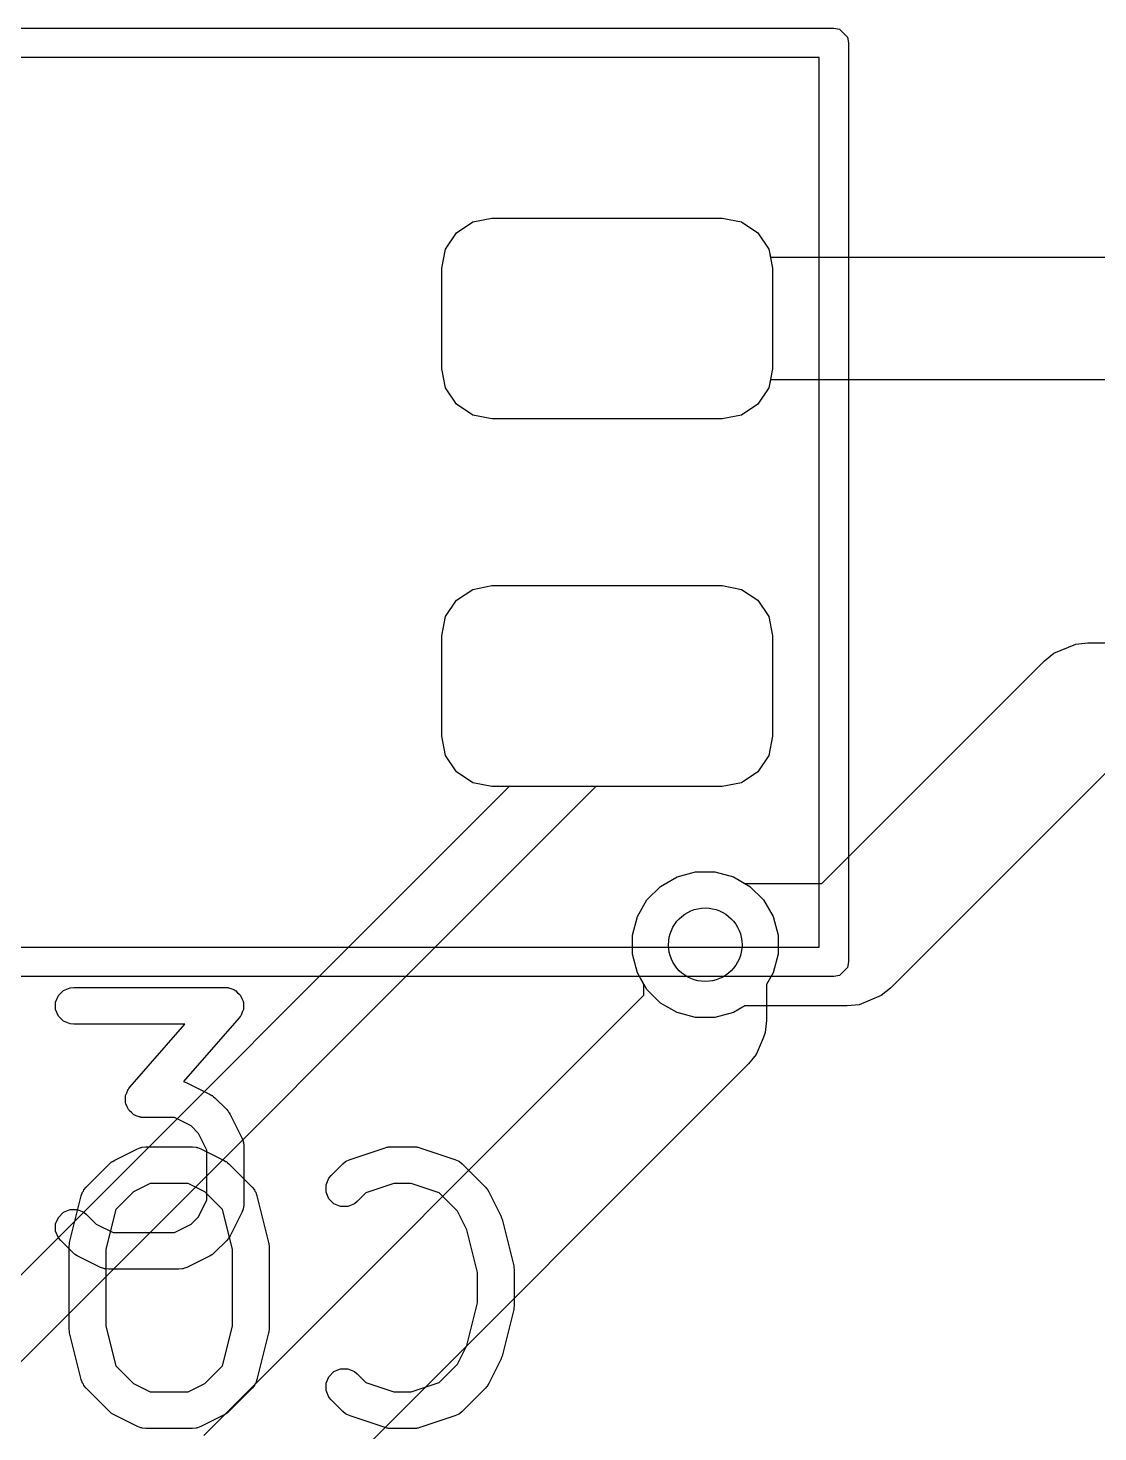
# Model space of a CAD drawing. Header units: millimetres. Extents: x 14 to 286, y -133 to -45.
# Drawn here: x 248.44 to 252.81, y -84.68 to -78.95 of the extents above; entities that cross this region are included whole.
import ezdxf

# ---------------------------------------------------------------- set-up
doc = ezdxf.new("R2010")
doc.units = ezdxf.units.MM
for name, color, linetype, true_color in [('B.Cu', 153, 'CONTINUOUS', 0x4d7fc4), ('B.Silkscreen', 31, 'CONTINUOUS', 0xe8b2a7), ('F.Cu', 13, 'CONTINUOUS', 0xc83434), ('F.Mask', 201, 'CONTINUOUS', 0xd864ff), ('F.Paste', 253, 'CONTINUOUS', 0xb4a09a), ('F.Silkscreen', 41, 'CONTINUOUS', 0xf2eda1)]:
    doc.layers.add(name, color=color, linetype=linetype, true_color=true_color)

msp = doc.modelspace()

# ---------------------------------------------------------------- linework, layer by layer
at = {"layer": 'B.Cu', "linetype": 'CONTINUOUS'}
for p, q in [((251.022772, -82.457294), (251.090595, -82.418136)), ((251.090595, -82.418136), (251.166242, -82.397867)), ((251.166242, -82.397867), (251.244558, -82.397867)), ((251.244558, -82.397867), (251.320205, -82.418136)), ((251.320205, -82.418136), (251.388028, -82.457294)), ((250.967394, -82.512672), (251.022772, -82.457294)), ((251.388028, -82.457294), (251.443406, -82.512672)), ((250.928236, -82.580495), (250.967394, -82.512672)), ((251.443406, -82.512672), (251.482564, -82.580495)), ((250.907967, -82.656142), (250.928236, -82.580495)), ((251.482564, -82.580495), (251.502833, -82.656142)), ((250.907967, -82.734458), (250.907967, -82.656142)), ((251.502833, -82.656142), (251.502833, -82.734458)), ((250.928236, -82.810105), (250.907967, -82.734458)), ((251.502833, -82.734458), (251.482564, -82.810105)), ((250.9554, -82.857153), (250.928236, -82.810105)), ((251.482564, -82.810105), (251.4554, -82.857153)), ((250.9554, -82.901046), (250.9554, -82.857153)), ((251.4554, -82.857153), (251.4554, -83.0046)), ((249.15857, -84.697875), (250.9554, -82.901046)), ((251.450596, -83.053373), (251.441168, -83.076133)), ((251.4554, -83.0046), (251.450596, -83.053373)), ((251.441168, -83.076133), (251.413268, -83.143492)), ((251.413268, -83.143492), (251.382177, -83.181377)), ((251.382177, -83.181377), (249.512124, -85.051429))]:
    msp.add_line(p, q, dxfattribs=at)
at = {"layer": 'B.Cu'}
msp.add_circle((251.2054, -82.6953), 0.15, dxfattribs=at)
at = {"layer": 'B.Silkscreen', "linetype": 'CONTINUOUS'}
for p, q in [((248.90751, -83.52126), (248.922142, -83.519819)), ((248.922142, -83.519819), (249.112618, -83.519819)), ((249.112618, -83.519819), (249.12725, -83.52126)), ((249.914735, -83.520548), (249.922142, -83.519819)), ((249.922142, -83.519819), (250.01738, -83.519819)), ((250.01738, -83.519819), (250.024785, -83.520548)), ((248.787068, -83.579318), (248.793363, -83.575356)), ((248.793363, -83.575356), (248.888601, -83.527737)), ((248.888601, -83.527737), (248.902332, -83.522482)), ((248.902332, -83.522482), (248.905021, -83.52229)), ((248.905021, -83.52229), (248.90751, -83.52126)), ((249.12725, -83.52126), (249.129739, -83.522291)), ((249.129739, -83.522291), (249.132427, -83.522482)), ((249.132427, -83.522482), (249.146159, -83.527737)), ((249.146159, -83.527737), (249.241397, -83.575356)), ((249.241397, -83.575356), (249.247696, -83.57932)), ((249.742142, -83.577281), (249.755568, -83.571287)), ((249.755568, -83.571287), (249.898424, -83.523668)), ((249.898424, -83.523668), (249.905679, -83.522018)), ((249.905679, -83.522018), (249.90751, -83.52126)), ((249.90751, -83.52126), (249.910163, -83.520998)), ((249.910163, -83.520998), (249.912761, -83.520408)), ((249.912761, -83.520408), (249.914735, -83.520548)), ((250.024785, -83.520548), (250.02676, -83.520408)), ((250.02676, -83.520408), (250.029357, -83.520998)), ((250.029357, -83.520998), (250.032012, -83.52126)), ((250.032012, -83.52126), (250.033843, -83.522018)), ((250.033843, -83.522018), (250.041097, -83.523668)), ((250.041097, -83.523668), (250.183954, -83.571287)), ((250.183954, -83.571287), (250.197379, -83.577281)), ((248.678633, -83.684643), (248.773871, -83.589405)), ((248.773871, -83.589405), (248.779621, -83.584684)), ((248.779621, -83.584684), (248.78092, -83.583188)), ((248.78092, -83.583188), (248.783174, -83.581768)), ((248.783174, -83.581768), (248.785236, -83.580077)), ((248.785236, -83.580077), (248.787068, -83.579318)), ((249.247696, -83.57932), (249.249524, -83.580078)), ((249.249524, -83.580078), (249.25158, -83.581766)), ((249.25158, -83.581766), (249.25384, -83.583188)), ((249.25384, -83.583188), (249.255139, -83.584686)), ((249.255139, -83.584686), (249.260889, -83.589405)), ((249.260889, -83.589405), (249.356127, -83.684643)), ((249.678633, -83.637024), (249.726252, -83.589405)), ((249.726252, -83.589405), (249.737617, -83.580078)), ((249.737617, -83.580078), (249.740105, -83.579047)), ((249.740105, -83.579047), (249.742142, -83.577281)), ((250.197379, -83.577281), (250.199414, -83.579046)), ((250.199414, -83.579046), (250.201905, -83.580078)), ((250.201905, -83.580078), (250.21327, -83.589405)), ((250.21327, -83.589405), (250.308508, -83.684643)), ((248.669306, -83.696008), (248.678633, -83.684643)), ((248.939847, -83.669819), (248.871331, -83.704077)), ((249.094913, -83.669819), (248.939847, -83.669819)), ((249.163429, -83.704077), (249.094913, -83.669819)), ((249.356127, -83.684643), (249.365455, -83.696008)), ((249.658107, -83.675426), (249.669306, -83.648389)), ((249.658107, -83.704688), (249.658107, -83.675426)), ((249.669306, -83.648389), (249.678633, -83.637024)), ((249.934312, -83.669819), (249.819799, -83.70799)), ((250.00521, -83.669819), (249.934312, -83.669819)), ((250.119723, -83.70799), (250.00521, -83.669819)), ((250.308508, -83.684643), (250.313228, -83.690393)), ((250.313228, -83.690393), (250.314725, -83.691692)), ((248.611286, -83.909962), (248.658905, -83.719486)), ((248.658905, -83.719486), (248.663852, -83.70564)), ((248.663852, -83.70564), (248.667172, -83.701158)), ((248.667172, -83.701158), (248.669306, -83.696008)), ((248.871331, -83.704077), (248.799388, -83.776019)), ((249.235371, -83.776019), (249.163429, -83.704077)), ((249.365455, -83.696008), (249.367589, -83.701161)), ((249.367589, -83.701161), (249.370908, -83.70564)), ((249.370908, -83.70564), (249.375855, -83.719486)), ((249.375855, -83.719486), (249.423474, -83.909962)), ((249.669306, -83.731725), (249.658107, -83.704688)), ((249.689998, -83.752417), (249.669306, -83.731725)), ((249.784699, -83.74309), (249.773334, -83.752417)), ((249.819799, -83.70799), (249.784699, -83.74309)), ((250.193836, -83.782103), (250.119723, -83.70799)), ((250.314725, -83.691692), (250.316144, -83.693946)), ((250.316144, -83.693946), (250.317836, -83.696008)), ((250.317836, -83.696008), (250.318594, -83.69784)), ((250.318594, -83.69784), (250.322557, -83.704135)), ((250.322557, -83.704135), (250.370176, -83.799373)), ((248.799388, -83.776019), (248.759047, -83.937386)), ((249.275713, -83.937386), (249.235371, -83.776019)), ((249.717035, -83.763616), (249.689998, -83.752417)), ((249.746297, -83.763616), (249.717035, -83.763616)), ((249.773334, -83.752417), (249.746297, -83.763616)), ((250.232329, -83.85909), (250.193836, -83.782103)), ((250.370176, -83.799373), (250.370585, -83.800442)), ((250.370585, -83.800442), (250.370908, -83.800878)), ((250.370908, -83.800878), (250.3731, -83.807014)), ((250.275713, -84.032624), (250.232329, -83.85909)), ((250.3731, -83.807014), (250.375431, -83.813104)), ((250.375431, -83.813104), (250.375469, -83.813644)), ((250.375469, -83.813644), (250.375855, -83.814724)), ((250.375855, -83.814724), (250.423474, -84.0052)), ((248.609136, -83.924506), (248.609945, -83.919032)), ((248.609945, -83.919032), (248.610488, -83.91352)), ((248.610488, -83.91352), (248.61091, -83.912498)), ((248.61091, -83.912498), (248.611286, -83.909962)), ((249.423474, -83.909962), (249.423849, -83.912498)), ((249.423849, -83.912498), (249.424272, -83.91352)), ((249.424272, -83.91352), (249.424814, -83.919032)), ((249.424814, -83.919032), (249.425624, -83.924506)), ((248.609047, -83.928152), (248.609298, -83.925598)), ((248.609047, -84.261485), (248.609047, -83.928152)), ((248.609298, -83.925598), (248.609136, -83.924506)), ((248.759047, -83.937386), (248.759047, -84.252251)), ((249.275713, -84.252251), (249.275713, -83.937386)), ((249.425624, -83.924506), (249.425461, -83.925598)), ((249.425461, -83.925598), (249.425713, -83.928152)), ((249.425713, -83.928152), (249.425713, -84.261485)), ((250.275713, -84.157013), (250.275713, -84.032624)), ((250.423474, -84.0052), (250.423849, -84.007736)), ((250.423849, -84.007736), (250.424272, -84.008758)), ((250.424272, -84.008758), (250.424814, -84.01427)), ((250.424814, -84.01427), (250.425624, -84.019744)), ((250.425624, -84.019744), (250.425461, -84.020836)), ((250.425461, -84.020836), (250.425713, -84.02339)), ((250.425713, -84.02339), (250.425713, -84.166247)), ((250.232329, -84.330547), (250.275713, -84.157013)), ((250.423474, -84.184437), (250.375855, -84.374913)), ((250.423849, -84.1819), (250.423474, -84.184437)), ((250.424272, -84.180879), (250.423849, -84.1819)), ((250.424814, -84.175366), (250.424272, -84.180879)), ((250.425624, -84.169893), (250.424814, -84.175366)), ((250.425713, -84.166247), (250.425461, -84.1688)), ((250.425461, -84.1688), (250.425624, -84.169893)), ((248.609298, -84.264038), (248.609047, -84.261485)), ((248.609136, -84.265131), (248.609298, -84.264038)), ((248.759047, -84.252251), (248.799388, -84.413617)), ((249.235371, -84.413617), (249.275713, -84.252251)), ((249.425713, -84.261485), (249.425461, -84.264038)), ((249.425461, -84.264038), (249.425624, -84.265131)), ((248.609945, -84.270604), (248.609136, -84.265131)), ((248.610488, -84.276117), (248.609945, -84.270604)), ((248.61091, -84.277138), (248.610488, -84.276117)), ((248.611286, -84.279675), (248.61091, -84.277138)), ((248.658905, -84.470151), (248.611286, -84.279675)), ((249.423474, -84.279675), (249.375855, -84.470151)), ((249.423849, -84.277138), (249.423474, -84.279675)), ((249.424272, -84.276117), (249.423849, -84.277138)), ((249.424814, -84.270604), (249.424272, -84.276117)), ((249.425624, -84.265131), (249.424814, -84.270604)), ((250.193835, -84.407534), (250.232329, -84.330547)), ((250.375431, -84.376533), (250.3731, -84.382622)), ((250.375469, -84.375992), (250.375431, -84.376533)), ((250.375855, -84.374913), (250.375469, -84.375992)), ((248.799388, -84.413617), (248.871331, -84.485561)), ((249.163428, -84.485561), (249.235371, -84.413617)), ((249.689999, -84.437219), (249.717035, -84.426021)), ((249.717035, -84.426021), (249.746298, -84.426021)), ((249.746298, -84.426021), (249.773334, -84.43722)), ((250.119723, -84.481647), (250.193835, -84.407534)), ((250.370176, -84.390264), (250.322557, -84.485502)), ((250.370585, -84.389194), (250.370176, -84.390264)), ((250.370908, -84.388759), (250.370585, -84.389194)), ((250.3731, -84.382622), (250.370908, -84.388759)), ((248.663852, -84.483997), (248.658905, -84.470151)), ((248.667171, -84.488476), (248.663852, -84.483997)), ((248.669305, -84.493628), (248.667171, -84.488476)), ((248.678633, -84.504994), (248.669305, -84.493628)), ((248.871331, -84.485561), (248.939847, -84.519819)), ((249.094913, -84.519819), (249.163428, -84.485561)), ((249.365455, -84.493628), (249.356128, -84.504993)), ((249.367588, -84.488476), (249.365455, -84.493628)), ((249.370908, -84.483997), (249.367588, -84.488476)), ((249.375855, -84.470151), (249.370908, -84.483997)), ((249.658107, -84.484948), (249.669306, -84.457912)), ((249.658107, -84.514211), (249.658107, -84.484948)), ((249.669306, -84.457912), (249.689999, -84.437219)), ((249.773334, -84.43722), (249.7847, -84.446548)), ((249.7847, -84.446548), (249.819799, -84.481648)), ((249.819799, -84.481648), (249.934312, -84.519819)), ((250.00521, -84.519819), (250.119723, -84.481647)), ((250.317836, -84.493628), (250.316146, -84.495686)), ((250.318593, -84.491798), (250.317836, -84.493628)), ((250.322557, -84.485502), (250.318593, -84.491798)), ((248.773871, -84.600233), (248.678633, -84.504994)), ((248.939847, -84.519819), (249.094913, -84.519819)), ((249.356128, -84.504993), (249.260889, -84.600233)), ((249.669305, -84.541247), (249.658107, -84.514211)), ((249.678632, -84.552612), (249.669305, -84.541247)), ((249.934312, -84.519819), (250.00521, -84.519819)), ((250.308509, -84.504993), (250.21327, -84.600233)), ((250.313226, -84.499244), (250.308509, -84.504993)), ((250.314725, -84.497945), (250.313226, -84.499244)), ((250.316146, -84.495686), (250.314725, -84.497945)), ((248.779621, -84.604953), (248.773871, -84.600233)), ((248.78092, -84.60645), (248.779621, -84.604953)), ((248.783174, -84.607869), (248.78092, -84.60645)), ((248.785236, -84.609561), (248.783174, -84.607869)), ((249.25158, -84.607871), (249.249524, -84.60956)), ((249.25384, -84.60645), (249.25158, -84.607871)), ((249.255139, -84.604951), (249.25384, -84.60645)), ((249.260889, -84.600233), (249.255139, -84.604951)), ((249.726251, -84.600232), (249.678632, -84.552612)), ((249.737617, -84.60956), (249.726251, -84.600232)), ((250.21327, -84.600233), (250.201905, -84.60956)), ((248.787068, -84.610319), (248.785236, -84.609561)), ((248.793363, -84.614282), (248.787068, -84.610319)), ((248.888601, -84.661901), (248.793363, -84.614282)), ((248.902332, -84.667156), (248.888601, -84.661901)), ((249.146159, -84.661901), (249.132427, -84.667156)), ((249.241397, -84.614282), (249.146159, -84.661901)), ((249.247696, -84.610317), (249.241397, -84.614282)), ((249.249524, -84.60956), (249.247696, -84.610317)), ((249.740105, -84.61059), (249.737617, -84.60956)), ((249.742142, -84.612357), (249.740105, -84.61059)), ((249.755568, -84.618351), (249.742142, -84.612357)), ((249.898424, -84.66597), (249.755568, -84.618351)), ((250.183954, -84.618351), (250.041097, -84.66597)), ((250.197379, -84.612357), (250.183954, -84.618351)), ((250.199414, -84.610591), (250.197379, -84.612357)), ((250.201905, -84.60956), (250.199414, -84.610591)), ((248.905021, -84.667347), (248.902332, -84.667156)), ((248.90751, -84.668378), (248.905021, -84.667347)), ((248.922142, -84.669819), (248.90751, -84.668378)), ((249.112618, -84.669819), (248.922142, -84.669819)), ((249.12725, -84.668378), (249.112618, -84.669819)), ((249.129739, -84.667346), (249.12725, -84.668378)), ((249.132427, -84.667156), (249.129739, -84.667346)), ((249.905679, -84.667619), (249.898424, -84.66597)), ((249.90751, -84.668378), (249.905679, -84.667619)), ((249.910163, -84.668639), (249.90751, -84.668378)), ((249.912761, -84.66923), (249.910163, -84.668639)), ((249.914735, -84.669089), (249.912761, -84.66923)), ((249.922142, -84.669819), (249.914735, -84.669089)), ((250.01738, -84.669819), (249.922142, -84.669819)), ((250.024785, -84.669089), (250.01738, -84.669819)), ((250.02676, -84.66923), (250.024785, -84.669089)), ((250.029357, -84.668639), (250.02676, -84.66923)), ((250.032012, -84.668378), (250.029357, -84.668639)), ((250.033843, -84.667619), (250.032012, -84.668378)), ((250.041097, -84.66597), (250.033843, -84.667619))]:
    msp.add_line(p, q, dxfattribs=at)
at = {"layer": 'F.Cu', "linetype": 'CONTINUOUS'}
for p, q in [((250.25655, -79.745605), (250.335, -79.73)), ((250.335, -79.73), (251.275, -79.73)), ((251.275, -79.73), (251.35345, -79.745605)), ((250.145605, -79.85655), (250.190043, -79.790043)), ((250.190043, -79.790043), (250.25655, -79.745605)), ((251.35345, -79.745605), (251.419957, -79.790043)), ((251.419957, -79.790043), (251.464395, -79.85655)), ((250.13, -79.935), (250.145605, -79.85655)), ((251.464395, -79.85655), (251.471049, -79.89)), ((251.471049, -79.89), (253.840668, -79.89)), ((250.13, -80.345), (250.13, -79.935)), ((250.145605, -80.42345), (250.13, -80.345)), ((250.190043, -80.489957), (250.145605, -80.42345)), ((251.464395, -80.42345), (251.419957, -80.489957)), ((251.471049, -80.39), (251.464395, -80.42345)), ((253.793366, -80.39), (251.471049, -80.39)), ((250.25655, -80.534395), (250.190043, -80.489957)), ((250.335, -80.55), (250.25655, -80.534395)), ((251.35345, -80.534395), (251.275, -80.55)), ((251.419957, -80.489957), (251.35345, -80.534395)), ((251.275, -80.55), (250.335, -80.55)), ((250.190043, -81.290043), (250.25655, -81.245605)), ((250.25655, -81.245605), (250.335, -81.23)), ((250.335, -81.23), (251.275, -81.23)), ((251.275, -81.23), (251.35345, -81.245605)), ((251.35345, -81.245605), (251.419957, -81.290043)), ((250.145605, -81.35655), (250.190043, -81.290043)), ((251.419957, -81.290043), (251.464395, -81.35655)), ((250.13, -81.435), (250.145605, -81.35655)), ((251.464395, -81.35655), (251.48, -81.435)), ((250.13, -81.845), (250.13, -81.435)), ((251.48, -81.435), (251.48, -81.845)), ((252.589623, -81.536923), (252.627502, -81.505837)), ((252.627502, -81.505837), (252.627507, -81.505833)), ((252.627507, -81.505833), (252.717627, -81.468504)), ((252.717627, -81.468504), (252.7664, -81.4637)), ((252.7664, -81.4637), (263.760251, -81.4637)), ((251.681246, -82.4453), (252.589623, -81.536923)), ((250.145605, -81.92345), (250.13, -81.845)), ((251.48, -81.845), (251.464395, -81.92345)), ((250.190043, -81.989957), (250.145605, -81.92345)), ((251.464395, -81.92345), (251.419957, -81.989957)), ((252.869954, -81.9637), (251.961577, -82.872077)), ((250.25655, -82.034395), (250.190043, -81.989957)), ((251.419957, -81.989957), (251.35345, -82.034395)), ((247.779924, -84.6751), (250.405024, -82.05)), ((250.758576, -82.05), (247.920088, -84.888488)), ((250.335, -82.05), (250.25655, -82.034395)), ((250.405024, -82.05), (250.335, -82.05)), ((251.275, -82.05), (250.758576, -82.05)), ((251.35345, -82.034395), (251.275, -82.05)), ((251.022772, -82.457294), (251.090595, -82.418136)), ((251.090595, -82.418136), (251.166242, -82.397867)), ((251.166242, -82.397867), (251.244558, -82.397867)), ((251.244558, -82.397867), (251.320205, -82.418136)), ((251.320205, -82.418136), (251.367254, -82.4453)), ((250.967394, -82.512672), (251.022772, -82.457294)), ((251.367254, -82.4453), (251.681246, -82.4453)), ((250.928236, -82.580495), (250.967394, -82.512672)), ((250.907967, -82.656142), (250.928236, -82.580495)), ((250.907967, -82.734458), (250.907967, -82.656142)), ((250.928236, -82.810105), (250.907967, -82.734458)), ((250.967394, -82.877928), (250.928236, -82.810105)), ((251.022772, -82.933306), (250.967394, -82.877928)), ((251.961577, -82.872077), (251.923697, -82.903162)), ((251.090595, -82.972464), (251.022772, -82.933306)), ((251.367254, -82.9453), (251.320205, -82.972464)), ((251.7848, -82.9453), (251.367254, -82.9453)), ((251.833573, -82.940496), (251.7848, -82.9453)), ((251.923693, -82.903167), (251.833573, -82.940496)), ((251.923697, -82.903162), (251.923693, -82.903167)), ((251.166242, -82.992733), (251.090595, -82.972464)), ((251.244558, -82.992733), (251.166242, -82.992733)), ((251.320205, -82.972464), (251.244558, -82.992733))]:
    msp.add_line(p, q, dxfattribs=at)
at = {"layer": 'F.Cu'}
msp.add_circle((251.2054, -82.6953), 0.15, dxfattribs=at)
at = {"layer": 'F.Mask', "linetype": 'CONTINUOUS'}
for p, q in [((250.25655, -79.745605), (250.335, -79.73)), ((250.335, -79.73), (251.275, -79.73)), ((251.275, -79.73), (251.35345, -79.745605)), ((250.145605, -79.85655), (250.190043, -79.790043)), ((250.190043, -79.790043), (250.25655, -79.745605)), ((251.35345, -79.745605), (251.419957, -79.790043)), ((251.419957, -79.790043), (251.464395, -79.85655)), ((250.13, -79.935), (250.145605, -79.85655)), ((251.464395, -79.85655), (251.48, -79.935)), ((250.13, -80.345), (250.13, -79.935)), ((251.48, -79.935), (251.48, -80.345)), ((250.145605, -80.42345), (250.13, -80.345)), ((251.48, -80.345), (251.464395, -80.42345)), ((250.190043, -80.489957), (250.145605, -80.42345)), ((251.464395, -80.42345), (251.419957, -80.489957)), ((250.25655, -80.534395), (250.190043, -80.489957)), ((250.335, -80.55), (250.25655, -80.534395)), ((251.35345, -80.534395), (251.275, -80.55)), ((251.419957, -80.489957), (251.35345, -80.534395)), ((251.275, -80.55), (250.335, -80.55)), ((250.190043, -81.290043), (250.25655, -81.245605)), ((250.25655, -81.245605), (250.335, -81.23)), ((250.335, -81.23), (251.275, -81.23)), ((251.275, -81.23), (251.35345, -81.245605)), ((251.35345, -81.245605), (251.419957, -81.290043)), ((250.145605, -81.35655), (250.190043, -81.290043)), ((251.419957, -81.290043), (251.464395, -81.35655)), ((250.13, -81.435), (250.145605, -81.35655)), ((251.464395, -81.35655), (251.48, -81.435)), ((250.13, -81.845), (250.13, -81.435)), ((251.48, -81.435), (251.48, -81.845)), ((250.145605, -81.92345), (250.13, -81.845)), ((251.48, -81.845), (251.464395, -81.92345)), ((250.190043, -81.989957), (250.145605, -81.92345)), ((251.464395, -81.92345), (251.419957, -81.989957)), ((250.25655, -82.034395), (250.190043, -81.989957)), ((251.419957, -81.989957), (251.35345, -82.034395)), ((250.335, -82.05), (250.25655, -82.034395)), ((251.275, -82.05), (250.335, -82.05)), ((251.35345, -82.034395), (251.275, -82.05))]:
    msp.add_line(p, q, dxfattribs=at)
at = {"layer": 'F.Paste', "linetype": 'CONTINUOUS'}
for p, q in [((250.25655, -79.745605), (250.335, -79.73)), ((250.335, -79.73), (251.275, -79.73)), ((251.275, -79.73), (251.35345, -79.745605)), ((250.145605, -79.85655), (250.190043, -79.790043)), ((250.190043, -79.790043), (250.25655, -79.745605)), ((251.35345, -79.745605), (251.419957, -79.790043)), ((251.419957, -79.790043), (251.464395, -79.85655)), ((250.13, -79.935), (250.145605, -79.85655)), ((251.464395, -79.85655), (251.48, -79.935)), ((250.13, -80.345), (250.13, -79.935)), ((251.48, -79.935), (251.48, -80.345)), ((250.145605, -80.42345), (250.13, -80.345)), ((251.48, -80.345), (251.464395, -80.42345)), ((250.190043, -80.489957), (250.145605, -80.42345)), ((251.464395, -80.42345), (251.419957, -80.489957)), ((250.25655, -80.534395), (250.190043, -80.489957)), ((250.335, -80.55), (250.25655, -80.534395)), ((251.35345, -80.534395), (251.275, -80.55)), ((251.419957, -80.489957), (251.35345, -80.534395)), ((251.275, -80.55), (250.335, -80.55)), ((250.190043, -81.290043), (250.25655, -81.245605)), ((250.25655, -81.245605), (250.335, -81.23)), ((250.335, -81.23), (251.275, -81.23)), ((251.275, -81.23), (251.35345, -81.245605)), ((251.35345, -81.245605), (251.419957, -81.290043)), ((250.145605, -81.35655), (250.190043, -81.290043)), ((251.419957, -81.290043), (251.464395, -81.35655)), ((250.13, -81.435), (250.145605, -81.35655)), ((251.464395, -81.35655), (251.48, -81.435)), ((250.13, -81.845), (250.13, -81.435)), ((251.48, -81.435), (251.48, -81.845)), ((250.145605, -81.92345), (250.13, -81.845)), ((251.48, -81.845), (251.464395, -81.92345)), ((250.190043, -81.989957), (250.145605, -81.92345)), ((251.464395, -81.92345), (251.419957, -81.989957)), ((250.25655, -82.034395), (250.190043, -81.989957)), ((251.419957, -81.989957), (251.35345, -82.034395)), ((250.335, -82.05), (250.25655, -82.034395)), ((251.275, -82.05), (250.335, -82.05)), ((251.35345, -82.034395), (251.275, -82.05))]:
    msp.add_line(p, q, dxfattribs=at)
at = {"layer": 'F.Silkscreen', "linetype": 'CONTINUOUS'}
for p, q in [((244.43, -78.955), (251.73, -78.955)), ((251.73, -78.955), (251.752961, -78.959567)), ((251.752961, -78.959567), (251.785433, -78.992039)), ((251.785433, -78.992039), (251.79, -79.015)), ((251.79, -79.015), (251.79, -82.765)), ((251.67, -79.075), (244.49, -79.075)), ((251.67, -82.705), (251.67, -79.075)), ((245.179853, -82.705), (251.67, -82.705)), ((251.79, -82.765), (251.785433, -82.787961)), ((251.73, -82.825), (245.155, -82.825)), ((251.752961, -82.820433), (251.73, -82.825)), ((251.785433, -82.787961), (251.752961, -82.820433)), ((248.565259, -82.903151), (248.585951, -82.882459)), ((248.585951, -82.882459), (248.612987, -82.87126)), ((248.612987, -82.87126), (248.627619, -82.869819)), ((248.627619, -82.869819), (249.246666, -82.869819)), ((249.246666, -82.869819), (249.254404, -82.870581)), ((249.254404, -82.870581), (249.256372, -82.87045)), ((249.256372, -82.87045), (249.257727, -82.870908)), ((249.257727, -82.870908), (249.261298, -82.87126)), ((249.261298, -82.87126), (249.272555, -82.875923)), ((249.272555, -82.875923), (249.284093, -82.879825)), ((249.284093, -82.879825), (249.285997, -82.88149)), ((249.285997, -82.88149), (249.288334, -82.882459)), ((249.288334, -82.882459), (249.296944, -82.891069)), ((248.55406, -82.930187), (248.565259, -82.903151)), ((248.55406, -82.959451), (248.55406, -82.930187)), ((249.296944, -82.891069), (249.306117, -82.899095)), ((249.306117, -82.899095), (249.307239, -82.901364)), ((249.307239, -82.901364), (249.309026, -82.903151)), ((249.309026, -82.903151), (249.313686, -82.914401)), ((249.313686, -82.914401), (249.319089, -82.925327)), ((249.319089, -82.925327), (249.319257, -82.92785)), ((249.319257, -82.92785), (249.320225, -82.930187)), ((249.320225, -82.930187), (249.320225, -82.942371)), ((249.320225, -82.942371), (249.321035, -82.954525)), ((248.565259, -82.986487), (248.55406, -82.959451)), ((248.585951, -83.007179), (248.565259, -82.986487)), ((249.303109, -82.994207), (249.076213, -83.253516)), ((249.30763, -82.987882), (249.303109, -82.994207)), ((249.309026, -82.986487), (249.30763, -82.987882)), ((249.309574, -82.985163), (249.309026, -82.986487)), ((249.31166, -82.982246), (249.309574, -82.985163)), ((249.315561, -82.970708), (249.31166, -82.982246)), ((249.320225, -82.959451), (249.315561, -82.970708)), ((249.321035, -82.954525), (249.320225, -82.95692)), ((249.320225, -82.95692), (249.320225, -82.959451)), ((248.612987, -83.018378), (248.585951, -83.007179)), ((248.627619, -83.019819), (248.612987, -83.018378)), ((249.081384, -83.019819), (248.627619, -83.019819)), ((248.85689, -83.276383), (249.081384, -83.019819)), ((248.844437, -83.299881), (248.848339, -83.288344)), ((248.848339, -83.288344), (248.850424, -83.285426)), ((248.850424, -83.285426), (248.850973, -83.284103)), ((248.850973, -83.284103), (248.852368, -83.282707)), ((248.852368, -83.282707), (248.85689, -83.276383)), ((249.076213, -83.253516), (249.089731, -83.258689)), ((249.089731, -83.258689), (249.184969, -83.306308)), ((248.838964, -83.316065), (248.839774, -83.313669)), ((248.839774, -83.328218), (248.838964, -83.316065)), ((248.839774, -83.311139), (248.844437, -83.299881)), ((248.839774, -83.313669), (248.839774, -83.311139)), ((248.839774, -83.340403), (248.839774, -83.328218)), ((248.840741, -83.342739), (248.839774, -83.340403)), ((248.84091, -83.345263), (248.840741, -83.342739)), ((248.846312, -83.356188), (248.84091, -83.345263)), ((249.184969, -83.306308), (249.191268, -83.310272)), ((249.191268, -83.310272), (249.193096, -83.31103)), ((249.193096, -83.31103), (249.195152, -83.312718)), ((249.195152, -83.312718), (249.197412, -83.31414)), ((249.197412, -83.31414), (249.198711, -83.315638)), ((249.198711, -83.315638), (249.204461, -83.320357)), ((249.204461, -83.320357), (249.25208, -83.367976)), ((248.850973, -83.367439), (248.846312, -83.356188)), ((248.852759, -83.369225), (248.850973, -83.367439)), ((248.853882, -83.371495), (248.852759, -83.369225)), ((248.863054, -83.37952), (248.853882, -83.371495)), ((248.871665, -83.388131), (248.863054, -83.37952)), ((248.874001, -83.389099), (248.871665, -83.388131)), ((248.875906, -83.390765), (248.874001, -83.389099)), ((248.887443, -83.394666), (248.875906, -83.390765)), ((248.898701, -83.39933), (248.887443, -83.394666)), ((248.902271, -83.399681), (248.898701, -83.39933)), ((248.903627, -83.40014), (248.902271, -83.399681)), ((248.905594, -83.400008), (248.903627, -83.40014)), ((248.913333, -83.400771), (248.905594, -83.400008)), ((249.038485, -83.400771), (248.913333, -83.400771)), ((249.107001, -83.435029), (249.038485, -83.400771)), ((249.25208, -83.367976), (249.256798, -83.373725)), ((249.256798, -83.373725), (249.258297, -83.375025)), ((249.258297, -83.375025), (249.259718, -83.377284)), ((249.259718, -83.377284), (249.261407, -83.379341)), ((249.261407, -83.379341), (249.262164, -83.381168)), ((249.262164, -83.381168), (249.266129, -83.387468)), ((249.266129, -83.387468), (249.313748, -83.482706)), ((249.137408, -83.465436), (249.107001, -83.435029)), ((249.171666, -83.533952), (249.137408, -83.465436)), ((249.313748, -83.482706), (249.319003, -83.496437)), ((249.319003, -83.496437), (249.319194, -83.499126)), ((249.319194, -83.499126), (249.320225, -83.501615)), ((249.320225, -83.501615), (249.321666, -83.516247)), ((249.321666, -83.516247), (249.321666, -83.754342)), ((249.171666, -83.736637), (249.171666, -83.533952)), ((249.137407, -83.805153), (249.171666, -83.736637)), ((248.565259, -83.807912), (248.585952, -83.787219)), ((248.585952, -83.787219), (248.612988, -83.776021)), ((248.612988, -83.776021), (248.642251, -83.776021)), ((248.642251, -83.776021), (248.669287, -83.78722)), ((248.669287, -83.78722), (248.680653, -83.796548)), ((248.680653, -83.796548), (248.719665, -83.835561)), ((249.107, -83.835561), (249.137407, -83.805153)), ((249.313748, -83.787883), (249.266129, -83.883121)), ((249.319003, -83.774152), (249.313748, -83.787883)), ((249.319194, -83.771462), (249.319003, -83.774152)), ((249.320225, -83.768974), (249.319194, -83.771462)), ((249.321666, -83.754342), (249.320225, -83.768974)), ((248.55406, -83.834948), (248.565259, -83.807912)), ((248.55406, -83.864211), (248.55406, -83.834948)), ((248.719665, -83.835561), (248.788181, -83.869819)), ((249.038485, -83.869819), (249.107, -83.835561)), ((248.565258, -83.891247), (248.55406, -83.864211)), ((248.574585, -83.902612), (248.565258, -83.891247)), ((248.622204, -83.950232), (248.574585, -83.902612)), ((248.788181, -83.869819), (249.038485, -83.869819)), ((249.25208, -83.902613), (249.204462, -83.950232)), ((249.256798, -83.896863), (249.25208, -83.902613)), ((249.258297, -83.895564), (249.256798, -83.896863)), ((249.259718, -83.893305), (249.258297, -83.895564)), ((249.261408, -83.891247), (249.259718, -83.893305)), ((249.262165, -83.889417), (249.261408, -83.891247)), ((249.266129, -83.883121), (249.262165, -83.889417)), ((248.627953, -83.95495), (248.622204, -83.950232)), ((248.629254, -83.95645), (248.627953, -83.95495)), ((248.631513, -83.957872), (248.629254, -83.95645)), ((248.63357, -83.95956), (248.631513, -83.957872)), ((248.635397, -83.960317), (248.63357, -83.95956)), ((248.641697, -83.964282), (248.635397, -83.960317)), ((248.736935, -84.011901), (248.641697, -83.964282)), ((249.184969, -83.964282), (249.089731, -84.011901)), ((249.191268, -83.960317), (249.184969, -83.964282)), ((249.193096, -83.95956), (249.191268, -83.960317)), ((249.195152, -83.957872), (249.193096, -83.95956)), ((249.197412, -83.95645), (249.195152, -83.957872)), ((249.198712, -83.95495), (249.197412, -83.95645)), ((249.204462, -83.950232), (249.198712, -83.95495)), ((248.750666, -84.017156), (248.736935, -84.011901)), ((248.753355, -84.017347), (248.750666, -84.017156)), ((248.755844, -84.018378), (248.753355, -84.017347)), ((248.770476, -84.019819), (248.755844, -84.018378)), ((249.05619, -84.019819), (248.770476, -84.019819)), ((249.070822, -84.018378), (249.05619, -84.019819)), ((249.073311, -84.017346), (249.070822, -84.018378)), ((249.075999, -84.017156), (249.073311, -84.017346)), ((249.089731, -84.011901), (249.075999, -84.017156))]:
    msp.add_line(p, q, dxfattribs=at)

doc.saveas('drawing.dxf')
